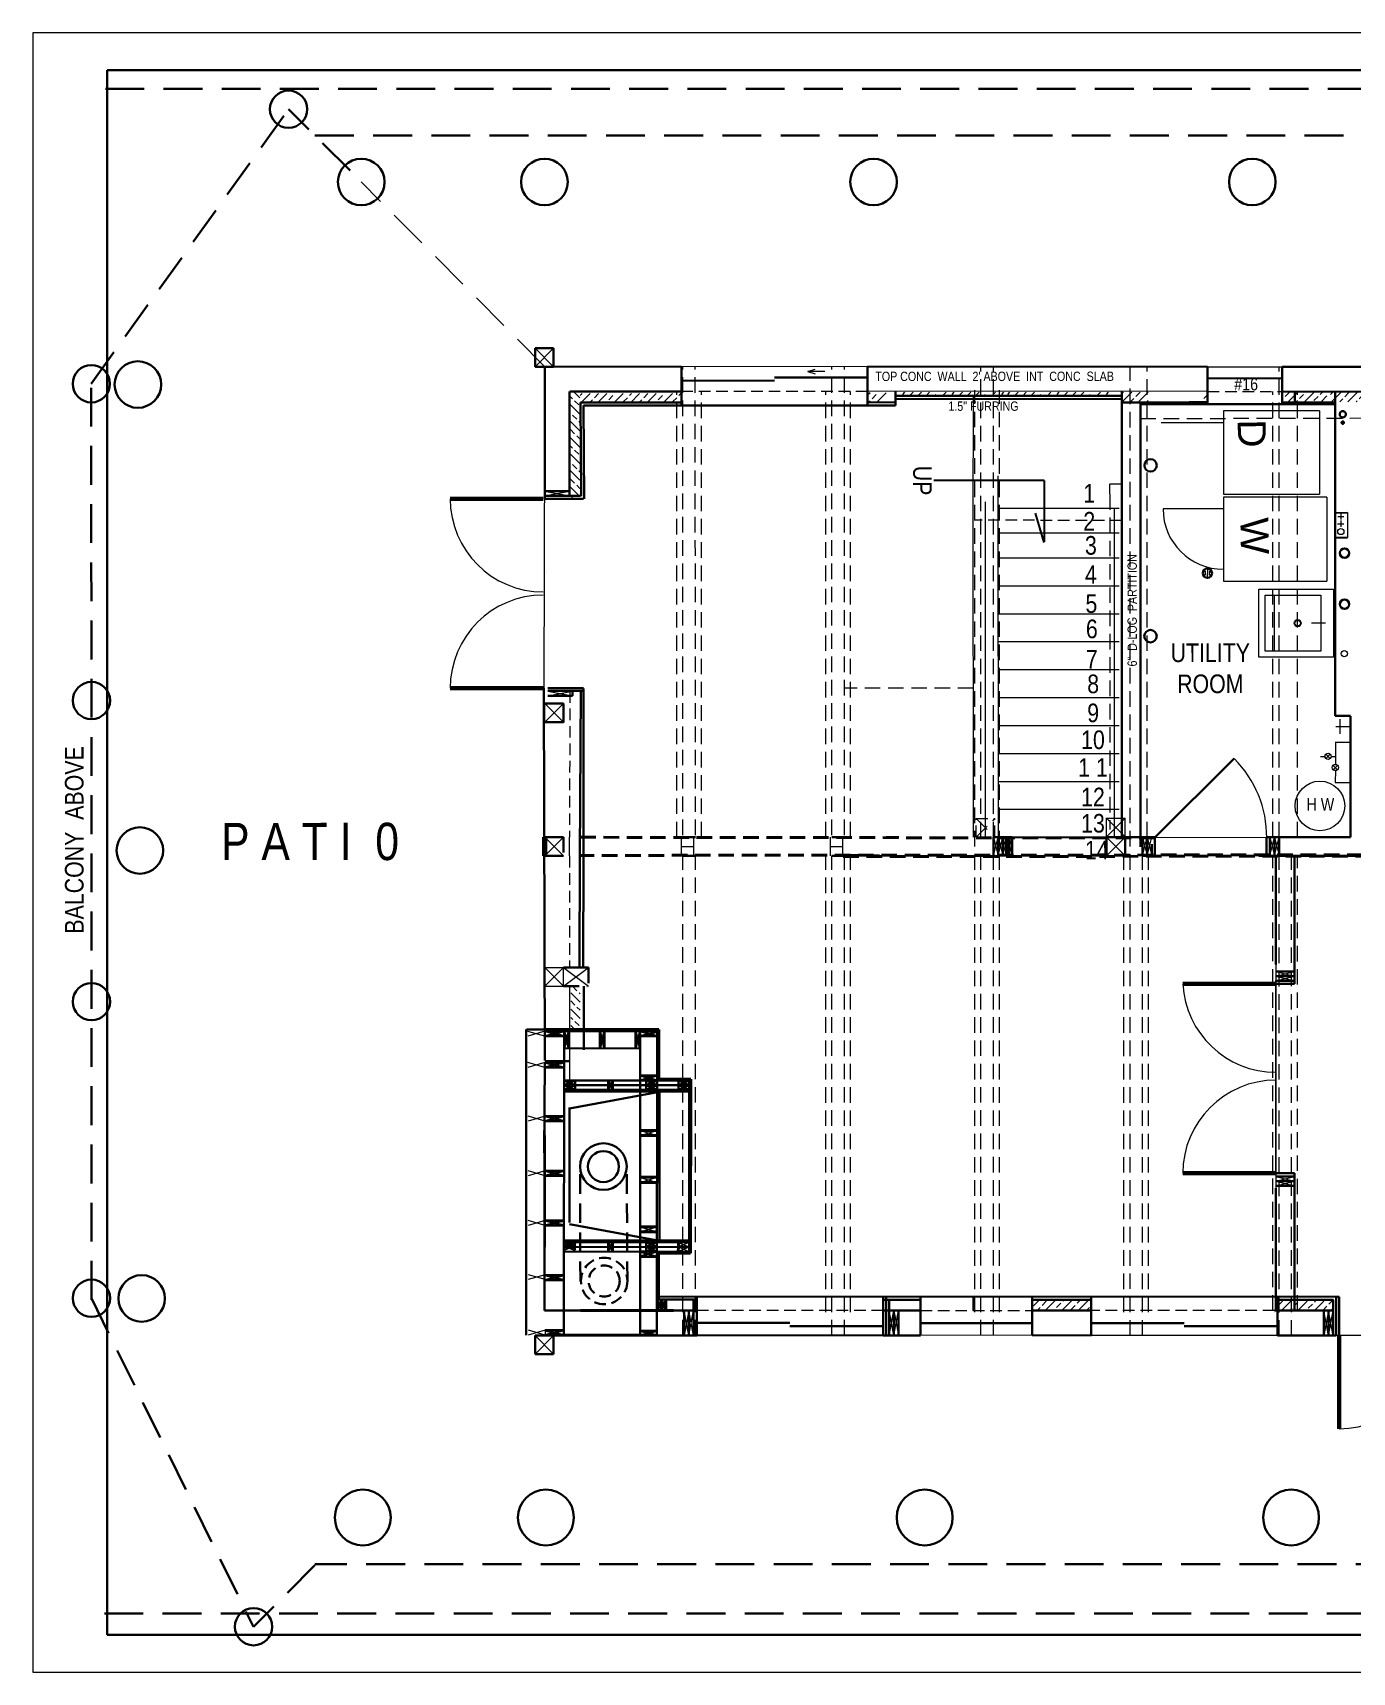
# Model space of a CAD drawing. Header units: inches. Extents: x -243 to 4698, y 287 to 1403.
# Drawn here: x -243 to 182, y 357 to 885 of the extents above; entities that cross this region are included whole.
import ezdxf

# ---------------------------------------------------------------- set-up
doc = ezdxf.new("R2010")
doc.units = ezdxf.units.IN
doc.header["$MEASUREMENT"] = 0
doc.linetypes.add('DASHDOT2', pattern=[0.5, 0.25, -0.125, 0, -0.125])
doc.linetypes.add('HIDDEN', pattern=[0.375, 0.25, -0.125])
for name, color, linetype, lineweight in [('APPLIANCES', 7, 'Continuous', 20), ('BUILT-INS', 36, 'Continuous', 25), ('DOORS', 7, 'Continuous', 60), ('EXISTING CEILING BEAMS', 255, 'HIDDEN', 20), ('FIREPLACE', 7, 'Continuous', 30), ('FLOOR BEAMS', 7, 'Continuous', 30), ('FLOOR JOIST', 7, 'Continuous', 20), ('NEW FOOTING', 6, 'Continuous', 30), ('NEW FRAMMING', 6, 'Continuous', 30), ('PLUMBING', 5, 'Continuous', 20), ('ROOF', 7, 'HIDDEN', 30), ('STAIRS', 7, 'Continuous', 20), ('WALL FRAMING', 7, 'Continuous', 30), ('WALLS', 7, 'Continuous', 30), ('WINDOWS', 5, 'Continuous', 30)]:
    doc.layers.add(name, color=color, linetype=linetype, lineweight=lineweight)
for name, color, linetype in [('LLPLUMBING', 102, 'Continuous'), ('TEXT', 7, 'Continuous'), ('TEXT80', 15, 'Continuous'), ('TITLE BLOCK', 7, 'Continuous')]:
    doc.layers.add(name, color=color, linetype=linetype)
doc.styles.add('ARCHENT', font='technical.ttf', dxfattribs={"height": 6})
doc.styles.add('L80', font='arial.ttf', dxfattribs={"height": 1.6})

msp = doc.modelspace()

# ---------------------------------------------------------------- hatches: boundary and pattern name
at = {"layer": 'NEW FOOTING', "linetype": 'Continuous', "lineweight": 9, "ltscale": 25}
h = msp.add_hatch(dxfattribs=at)
h.set_pattern_fill('ANSI33', color=256, scale=15, angle=90, style=0)
h.set_pattern_definition([(135, (1196.1344, -4202.763), (-2.6516504, -2.6516504), []), (135, (1196.1344, -4200.1112), (-2.6516504, -2.6516504), [1.875, -0.9375])])
h.paths.add_polyline_path([(-70.02, 735.25), (-67.02, 735.25), (-67.02, 769.25), (-70.02, 769.25)])
h = msp.add_hatch(dxfattribs=at)
h.set_pattern_fill('ANSI33', color=256, scale=15, style=0)
h.set_pattern_definition([(45, (-5004.9994, -497.4128), (-2.6516504, 2.6516504), []), (45, (-5002.3477, -497.4128), (-2.6516504, 2.6516504), [1.875, -0.9375])])
h.paths.add_polyline_path([(-34.32, 765.74), (-34.32, 768.74), (-66.98, 768.74), (-66.98, 765.74)])
h = msp.add_hatch(dxfattribs=at)
h.set_pattern_fill('ANSI33', color=256, scale=15, style=0)
h.set_pattern_definition([(45, (-4936.102, -497.0703), (-2.6516504, 2.6516504), []), (45, (-4933.4503, -497.0703), (-2.6516504, 2.6516504), [1.875, -0.9375])])
h.paths.add_polyline_path([(25.68, 769.09), (25.68, 766.09), (31.68, 766.09), (31.68, 769.09)])
h = msp.add_hatch(dxfattribs=at)
h.set_pattern_fill('ANSI33', color=256, scale=15, style=0)
h.set_pattern_definition([(45, (-4900.9976, -496.997), (-2.6516504, 2.6516504), []), (45, (-4898.346, -496.997), (-2.6516504, 2.6516504), [1.875, -0.9375])])
h.paths.add_polyline_path([(37.02, 768), (71.02, 768), (71.02, 769.16), (37.02, 769.16)])
h = msp.add_hatch(dxfattribs=at)
h.set_pattern_fill('ANSI33', color=256, scale=15, style=0)
h.set_pattern_definition([(45, (-4867.2175, -496.997), (-2.6516504, 2.6516504), []), (45, (-4864.5658, -496.997), (-2.6516504, 2.6516504), [1.875, -0.9375])])
h.paths.add_polyline_path([(70.8, 768), (104.8, 768), (104.8, 769.16), (70.8, 769.16)])
h = msp.add_hatch(dxfattribs=at)
h.set_pattern_fill('ANSI33', color=256, scale=15, style=0)
h.set_pattern_definition([(45, (-4830.5756, -496.997), (-2.6516504, 2.6516504), []), (45, (-4827.924, -496.997), (-2.6516504, 2.6516504), [1.875, -0.9375])])
h.paths.add_polyline_path([(116.29, 766.16), (116.29, 769.16), (107.44, 769.16), (107.44, 766.16)])
h = msp.add_hatch(dxfattribs=at)
h.set_pattern_fill('ANSI33', color=256, scale=15, style=0)
h.set_pattern_definition([(45, (-4804.9366, -493.893), (-2.6516504, 2.6516504), []), (45, (-4802.285, -493.893), (-2.6516504, 2.6516504), [1.875, -0.9375])])
h.paths.add_polyline_path([(135.19, 766.26), (135.18, 769.26), (133.94, 769.26), (133.94, 766.26)])
h = msp.add_hatch(dxfattribs=at)
h.set_pattern_fill('ANSI33', color=256, scale=15, style=0)
h.set_pattern_definition([(45, (-4798.455, -497.029), (-2.6516504, 2.6516504), []), (45, (-4795.8032, -497.029), (-2.6516504, 2.6516504), [1.875, -0.9375])])
h.paths.add_polyline_path([(159.18, 769.13), (159.19, 766.13), (173.56, 766.13), (173.56, 769.13)])
h = msp.add_hatch(dxfattribs=at)
h.set_pattern_fill('ANSI33', color=256, scale=15, style=0)
h.set_pattern_definition([(45, (-4763.2696, -497.0833), (-2.6516504, 2.6516504), []), (45, (-4760.618, -497.0833), (-2.6516504, 2.6516504), [1.875, -0.9375])])
h.paths.add_polyline_path([(192.68, 766.07), (192.68, 769.07), (174.75, 769.07), (174.75, 766.07)])
h = msp.add_hatch(dxfattribs=at)
h.set_pattern_fill('ANSI33', color=256, scale=15, angle=90, style=0)
h.set_pattern_definition([(135, (1196.2387, -4386.7756), (-2.6516504, -2.6516504), []), (135, (1196.2387, -4384.124), (-2.6516504, -2.6516504), [1.875, -0.9375])])
h.paths.add_polyline_path([(-66.92, 577.88), (-69.92, 577.88), (-69.92, 563.91), (-66.92, 563.91)])
h = msp.add_hatch(dxfattribs=at)
h.set_pattern_fill('ANSI33', color=256, scale=15, angle=180, style=0)
h.set_pattern_definition([(225, (5051.0982, 1739.9317), (2.6516504, -2.6516504), []), (225, (5048.4466, 1739.9317), (2.6516504, -2.6516504), [1.875, -0.9375])])
h.paths.add_polyline_path([(97.68, 473.77), (97.68, 476.77), (79.08, 476.77), (79.08, 473.77)])
h = msp.add_hatch(dxfattribs=at)
h.set_pattern_fill('ANSI33', color=256, scale=15, angle=180, style=0)
h.set_pattern_definition([(225, (5116.2373, 1739.6545), (2.6516504, -2.6516504), []), (225, (5113.5857, 1739.6545), (2.6516504, -2.6516504), [1.875, -0.9375])])
h.paths.add_polyline_path([(157.68, 476.5), (157.68, 473.5), (175.68, 473.5), (175.68, 476.5)])

# ---------------------------------------------------------------- linework, layer by layer
at = {"layer": 'APPLIANCES', "color": 7, "linetype": 'Continuous', "lineweight": 20, "ltscale": 20}
for p, q in [((171.27, 763.23), (140.26, 763.22)), ((140.27, 763.22), (140.27, 736.35)), ((171.27, 763.23), (171.27, 736.36)), ((140.27, 736.35), (171.27, 736.35)), ((173.58, 735.39), (140.27, 735.39)), ((140.27, 735.39), (140.27, 708.39)), ((173.58, 735.39), (173.58, 708.39)), ((140.27, 708.39), (173.58, 708.39))]:
    msp.add_line(p, q, dxfattribs=at)
at = {"layer": 'APPLIANCES', "color": 7, "linetype": 'Continuous', "lineweight": 9, "ltscale": 50}
for p, q in [((140.27, 759.36), (120.27, 759.36)), ((140.27, 731.61), (120.83, 731.61))]:
    msp.add_line(p, q, dxfattribs=at)
at = {"layer": 'BUILT-INS', "color": 7, "linetype": 'Continuous', "lineweight": 9, "ltscale": 50}
msp.add_arc((140.27, 731.61), 19.44, 180, 270, dxfattribs=at)
at = {"layer": 'DOORS', "color": 5, "linetype": 'Continuous', "ltscale": 15}
for p, q in [((-78.78, 734.87), (-108.78, 734.87)), ((-78.78, 673.87), (-108.78, 673.87)), ((177.58, 465.35), (177.58, 435.35))]:
    msp.add_line(p, q, dxfattribs=at)
at = {"layer": 'DOORS', "color": 7, "linetype": 'Continuous', "ltscale": 15}
for p, q in [((157.19, 578.64), (127.19, 578.64)), ((157.19, 517.64), (127.19, 517.64))]:
    msp.add_line(p, q, dxfattribs=at)
at = {"layer": 'DOORS', "color": 7, "linetype": 'Continuous', "lineweight": 9, "ltscale": 20}
for centre, start, end in [((-78.78, 734.87), 180, 270), ((-78.78, 673.87), 90, 180)]:
    msp.add_arc(centre, 30, start, end, dxfattribs=at)
at = {"layer": 'DOORS', "color": 7, "linetype": 'Continuous', "lineweight": 5, "ltscale": 15}
for centre, radius, start, end in [((118.24, 625.79), 36, 359.8226, 44.8543), ((157.22, 580.23), 30.07, 183.0412, 269.943), ((157.19, 517.64), 30, 90, 180), ((177.58, 465.35), 30, 270, 0)]:
    msp.add_arc(centre, radius, start, end, dxfattribs=at)
at = {"layer": 'EXISTING CEILING BEAMS', "color": 6, "linetype": 'Continuous', "lineweight": 9, "ltscale": 25}
for p, q in [((-31.88, 473.4), (-33.38, 465.4)), ((-31.88, 465.4), (-33.38, 473.4)), ((34.12, 473.4), (35.62, 465.4)), ((34.12, 465.4), (35.62, 473.4)), ((174.08, 473.35), (172.58, 465.35)), ((174.08, 465.35), (172.58, 473.35))]:
    msp.add_line(p, q, dxfattribs=at)
at = {"layer": 'FIREPLACE', "linetype": 'Continuous', "ltscale": 25}
for p, q in [((-70.35, 538.54), (-41.35, 543.91)), ((-41.35, 543.91), (-41.34, 495.91)), ((-70.34, 538.86), (-70.33, 501.78)), ((-70.34, 501.28), (-41.34, 495.91))]:
    msp.add_line(p, q, dxfattribs=at)
at = {"layer": 'FIREPLACE', "linetype": 'HIDDEN', "ltscale": 25}
msp.add_line((-51.68, 482.95), (-51.93, 519.81), dxfattribs=at)
at = {"layer": 'FIREPLACE', "linetype": 'Continuous', "ltscale": 15}
for radius in [7.5, 5]:
    msp.add_circle((-59.42, 519.81), radius, dxfattribs=at)
at = {"layer": 'FIREPLACE', "linetype": 'HIDDEN', "ltscale": 15}
for radius in [7.5, 5]:
    msp.add_circle((-59.18, 482.95), radius, dxfattribs=at)
at = {"layer": 'FLOOR BEAMS', "color": 7, "linetype": 'HIDDEN', "lineweight": 20, "ltscale": 20}
for p, q in [((-33.81, 626.53), (-33.82, 777.4)), ((-29.81, 626.53), (-29.82, 777.4)), ((14.19, 626.53), (14.19, 777.42)), ((18.19, 626.53), (18.19, 777.42)), ((110.19, 465.38), (110.21, 777.4)), ((115.68, 625.87), (115.68, 777.38)), ((158.19, 625.87), (158.19, 777.37)), ((59.76, 673.9), (18.11, 673.86)), ((66.19, 465.41), (66.19, 625.87)), ((-33.81, 465.42), (-33.81, 619.9)), ((-29.81, 465.42), (-29.81, 619.9)), ((14.19, 465.42), (14.19, 619.9)), ((18.19, 465.41), (18.19, 619.9)), ((62.19, 465.42), (62.19, 619.87)), ((114.19, 465.37), (114.19, 619.87)), ((158.19, 465.32), (158.19, 619.87)), ((162.19, 465.37), (162.19, 619.87))]:
    msp.add_line(p, q, dxfattribs=at)
at = {"layer": 'FLOOR BEAMS', "color": 6, "linetype": 'HIDDEN', "lineweight": 20, "ltscale": 20}
for p, q in [((-35.81, 625.87), (-35.81, 769.4)), ((-27.81, 625.87), (-27.81, 769.4)), ((12.19, 625.87), (12.19, 769.4)), ((20.19, 625.87), (20.19, 769.4)), ((60.19, 622.9), (60.19, 769.9)), ((68.19, 622.9), (68.19, 769.9)), ((156.19, 625.87), (156.19, 769.38)), ((164.19, 625.87), (164.19, 769.38)), ((12.19, 472.87), (12.19, 619.87)), ((20.19, 472.87), (20.19, 619.87)), ((60.19, 472.87), (60.19, 619.87)), ((68.19, 472.87), (68.19, 619.87)), ((108.19, 472.87), (108.19, 619.87)), ((116.19, 472.87), (116.19, 619.87)), ((156.19, 473.41), (156.19, 619.87)), ((164.19, 473.4), (164.19, 619.87))]:
    msp.add_line(p, q, dxfattribs=at)
at = {"layer": 'FLOOR BEAMS', "color": 7, "linetype": 'HIDDEN', "lineweight": 30, "ltscale": 20}
for p, q in [((-72.3, 668.9), (-72.3, 662.87)), ((-72.32, 625.9), (-72.32, 619.9))]:
    msp.add_line(p, q, dxfattribs=at)
at = {"layer": 'FLOOR BEAMS', "color": 7, "linetype": 'Continuous', "lineweight": 5, "ltscale": 20}
for p, q in [((-78.32, 619.9), (-72.32, 625.9)), ((-78.28, 625.9), (-72.32, 619.9))]:
    msp.add_line(p, q, dxfattribs=at)
at = {"layer": 'FLOOR BEAMS', "color": 6, "linetype": 'HIDDEN', "lineweight": 40, "ltscale": 20}
for p, q in [((-66.89, 625.85), (120.2, 625.63)), ((-67.38, 620.02), (307.77, 620.28)), ((17.85, 619.66), (393.68, 619.9))]:
    msp.add_line(p, q, dxfattribs=at)
at = {"layer": 'FLOOR BEAMS', "color": 7, "ltscale": 20}
for p, q in [((-33.81, 625.9), (-29.81, 625.9)), ((14.19, 625.9), (18.19, 625.9)), ((31.68, 625.9), (35.68, 625.9)), ((-33.81, 619.9), (-29.81, 619.9)), ((14.19, 619.9), (18.19, 619.9))]:
    msp.add_line(p, q, dxfattribs=at)
at = {"layer": 'FLOOR BEAMS', "lineweight": 9, "ltscale": 20}
for p, q in [((66.19, 619.9), (67.69, 625.9)), ((66.19, 625.9), (67.69, 619.9)), ((67.69, 619.9), (69.19, 625.9)), ((67.69, 625.9), (69.19, 619.9)), ((69.19, 619.9), (70.69, 625.9)), ((69.19, 625.9), (70.69, 619.9)), ((70.69, 619.9), (72.19, 625.9)), ((70.69, 625.9), (72.19, 619.9))]:
    msp.add_line(p, q, dxfattribs=at)
at = {"layer": 'FLOOR BEAMS', "ltscale": 20}
for p, q in [((66.19, 625.9), (70.69, 625.9)), ((70.69, 625.9), (72.19, 625.9)), ((59.99, 619.9), (64.49, 619.9)), ((70.69, 619.9), (72.19, 619.9))]:
    msp.add_line(p, q, dxfattribs=at)
at = {"layer": 'FLOOR BEAMS', "color": 6, "lineweight": 9, "ltscale": 20}
for p, q in [((114.18, 619.87), (115.68, 625.87)), ((114.18, 625.87), (115.68, 619.87)), ((115.68, 619.87), (117.18, 625.87)), ((115.68, 625.87), (117.18, 619.87)), ((155.18, 619.87), (156.68, 625.87)), ((155.18, 625.87), (156.68, 619.87)), ((156.68, 619.87), (158.18, 625.87)), ((156.68, 625.87), (158.18, 619.87))]:
    msp.add_line(p, q, dxfattribs=at)
at = {"layer": 'FLOOR BEAMS', "color": 6, "ltscale": 20}
for p, q in [((114.19, 619.9), (115.68, 619.87)), ((115.68, 619.87), (117.18, 619.87)), ((155.18, 619.87), (156.68, 619.87)), ((156.68, 619.87), (158.18, 619.87))]:
    msp.add_line(p, q, dxfattribs=at)
at = {"layer": 'FLOOR BEAMS', "color": 6, "linetype": 'Continuous', "lineweight": 5, "ltscale": 20}
for p, q in [((-72.27, 577.91), (-64.27, 583.91)), ((-72.26, 583.91), (-64.26, 577.88))]:
    msp.add_line(p, q, dxfattribs=at)
at = {"layer": 'FLOOR BEAMS', "color": 6, "linetype": 'HIDDEN', "lineweight": 30, "ltscale": 20}
msp.add_line((-64.26, 583.88), (-64.26, 577.88), dxfattribs=at)
at = {"layer": 'FLOOR JOIST', "color": 7, "linetype": 'Continuous', "lineweight": 9, "ltscale": 20}
for p, q in [((-34.32, 619.9), (-34.32, 625.9)), ((-30.32, 619.9), (-30.32, 625.9)), ((13.68, 619.9), (13.68, 625.9)), ((17.68, 619.9), (17.68, 625.9)), ((-34.32, 622.9), (-30.32, 622.9)), ((13.68, 622.9), (17.68, 622.9))]:
    msp.add_line(p, q, dxfattribs=at)
at = {"layer": 'FLOOR JOIST', "ltscale": 15}
msp.add_line((106.05, 625.9), (68.83, 625.9), dxfattribs=at)
at = {"layer": 'LLPLUMBING', "color": 3, "linetype": 'Continuous', "ltscale": 175}
for p, q in [((176.19, 730.37), (180.25, 730.42)), ((176.28, 722.38), (180.28, 722.42))]:
    msp.add_line(p, q, dxfattribs=at)
at = {"layer": 'LLPLUMBING', "color": 3, "linetype": 'Continuous', "lineweight": 9, "ltscale": 175}
for p, q in [((177.08, 729.16), (179.08, 729.16)), ((178.08, 730.16), (178.09, 728.16)), ((177.07, 726.84), (179.07, 726.84)), ((178.06, 727.84), (178.07, 725.84))]:
    msp.add_line(p, q, dxfattribs=at)
at = {"layer": 'LLPLUMBING', "color": 3, "linetype": 'Continuous', "lineweight": 20, "ltscale": 175}
msp.add_line((180.25, 730.42), (180.28, 722.41), dxfattribs=at)
at = {"layer": 'LLPLUMBING', "color": 3, "linetype": 'Continuous', "lineweight": 9, "ltscale": 175}
msp.add_circle((178.1, 724.32), 1, dxfattribs=at)
at = {"layer": 'NEW FOOTING', "color": 7, "linetype": 'Continuous', "lineweight": 40, "ltscale": 15}
for p, q in [((-41.62, 563.91), (-78.3, 563.91)), ((-31.28, 547.98), (-41.62, 547.98)), ((-31.36, 495.9), (-72.11, 495.94))]:
    msp.add_line(p, q, dxfattribs=at)
at = {"layer": 'NEW FOOTING', "color": 7, "linetype": 'Continuous', "lineweight": 40, "ltscale": 25}
for p, q in [((-41.62, 563.91), (-41.62, 547.98)), ((-41.7, 491.9), (-41.69, 476.93))]:
    msp.add_line(p, q, dxfattribs=at)
at = {"layer": 'NEW FOOTING', "ltscale": 15}
for p, q in [((-31.81, 492.39), (-31.78, 547.48)), ((-29.38, 465.4), (-29.38, 471.4)), ((31.62, 465.4), (31.62, 471.4)), ((176.58, 465.35), (176.58, 473.35))]:
    msp.add_line(p, q, dxfattribs=at)
at = {"layer": 'NEW FOOTING', "linetype": 'Continuous', "lineweight": 40, "ltscale": 15}
for p, q in [((-42.07, 529.8), (-47.55, 529.8)), ((-42.07, 531.44), (-47.54, 531.45)), ((-42.13, 514.7), (-47.62, 514.7)), ((-42.13, 516.34), (-47.6, 516.35)), ((-42.15, 498.74), (-47.64, 498.75)), ((-42.15, 500.39), (-47.62, 500.4)), ((-35.31, 493.9), (-31.81, 493.89)), ((-35.3, 492.4), (-35.29, 493.9)), ((-35.29, 493.9), (-35.29, 495.4)), ((-36.8, 473.45), (-66.85, 473.45)), ((-44.63, 465.45), (-78.17, 465.45)), ((-48.33, 465.47), (-72.91, 465.47))]:
    msp.add_line(p, q, dxfattribs=at)
at = {"layer": 'NEW FOOTING', "ltscale": 25}
for p, q in [((-29.38, 471.4), (-29.37, 475.81)), ((31.62, 471.4), (31.61, 475.9)), ((31.62, 471.4), (31.63, 475.69))]:
    msp.add_line(p, q, dxfattribs=at)
at = {"layer": 'NEW FOOTING', "color": 6, "ltscale": 15}
for p, q in [((-33.38, 473.4), (-33.38, 465.4)), ((-31.88, 471.4), (-31.88, 465.4)), ((-30.38, 474.9), (-30.38, 471.4)), ((-30.38, 471.4), (-30.38, 465.4)), ((32.62, 474.89), (32.62, 471.39)), ((32.62, 471.39), (32.62, 465.4)), ((34.12, 471.39), (34.12, 465.4)), ((35.62, 473.4), (35.62, 465.4)), ((172.58, 473.35), (172.58, 465.35)), ((174.08, 473.35), (174.08, 465.35))]:
    msp.add_line(p, q, dxfattribs=at)
at = {"layer": 'NEW FRAMMING', "color": 6, "linetype": 'Continuous', "lineweight": 30, "ltscale": 20}
for p, q in [((-78.3, 668.9), (-72.3, 668.9)), ((-78.3, 662.9), (-72.3, 662.9))]:
    msp.add_line(p, q, dxfattribs=at)
at = {"layer": 'NEW FRAMMING', "color": 6, "linetype": 'Continuous', "lineweight": 9, "ltscale": 20}
for p, q in [((102.62, 632.05), (108.62, 632.05)), ((102.62, 626.05), (108.62, 626.05)), ((-78.27, 583.91), (-72.27, 583.91)), ((-78.27, 577.91), (-72.27, 577.91))]:
    msp.add_line(p, q, dxfattribs=at)
at = {"layer": 'NEW FRAMMING', "linetype": 'Continuous', "lineweight": 9, "ltscale": 25}
for p, q in [((-78.32, 563.36), (-83.76, 561.81)), ((-78.31, 561.81), (-83.76, 563.34)), ((-78.3, 551.69), (-83.79, 553.33)), ((-78.31, 553.29), (-83.79, 551.68)), ((-78.15, 534.41), (-83.65, 536.05)), ((-78.16, 536.01), (-83.65, 534.4)), ((-47.55, 529.8), (-42.07, 531.44)), ((-47.55, 531.4), (-42.07, 529.8)), ((-78.16, 516.81), (-83.65, 518.45)), ((-78.16, 518.41), (-83.65, 516.8)), ((-47.62, 514.7), (-42.13, 516.34)), ((-47.62, 516.3), (-42.13, 514.7)), ((-78.16, 500.86), (-83.65, 502.46)), ((-78.16, 502.46), (-83.64, 500.81)), ((-47.64, 498.75), (-42.15, 500.39)), ((-47.64, 500.35), (-42.15, 498.74)), ((-78.17, 484.92), (-83.66, 483.43)), ((-78.17, 483.43), (-83.6, 484.91)), ((-78.18, 467.1), (-83.66, 465.46)), ((-78.16, 465.46), (-83.54, 467.1))]:
    msp.add_line(p, q, dxfattribs=at)
at = {"layer": 'NEW FRAMMING', "ltscale": 15}
for p, q in [((-42.14, 563.33), (-78.15, 563.41)), ((-72.07, 561.81), (-78.15, 561.81)), ((-72.07, 563.39), (-72.19, 465.45)), ((-70.57, 563.41), (-70.57, 557.9)), ((-60.57, 563.37), (-60.56, 557.81)), ((-59.07, 563.37), (-59.07, 557.81)), ((-49.07, 563.41), (-49.07, 557.85)), ((-42.14, 561.8), (-47.59, 561.8)), ((-47.58, 557.84), (-72.08, 557.9)), ((-72.26, 551.68), (-78.31, 551.69)), ((-72.26, 553.33), (-78.29, 553.34)), ((-42.15, 549.13), (-47.62, 549.13)), ((-31.78, 547.48), (-72.09, 547.48)), ((-31.78, 545.98), (-72.09, 545.98)), ((-31.78, 544.48), (-72.08, 544.48)), ((-31.78, 544.48), (-72.08, 544.48)), ((-72.07, 545.98), (-68.57, 545.98)), ((-68.57, 547.48), (-68.57, 544.48)), ((-57.86, 547.49), (-57.86, 544.48)), ((-56.36, 547.49), (-56.36, 544.48)), ((-42.15, 547.48), (-47.63, 547.49)), ((-45.63, 547.48), (-45.63, 545.98)), ((-45.63, 545.98), (-45.63, 544.48)), ((-35.28, 545.98), (-31.78, 545.98)), ((-35.27, 547.48), (-35.27, 545.98)), ((-35.27, 545.97), (-35.27, 544.48)), ((-72.13, 534.4), (-78.15, 534.41)), ((-72.13, 536.05), (-78.14, 536.06)), ((-72.13, 518.45), (-78.15, 518.46)), ((-72.13, 516.8), (-78.17, 516.81)), ((-72.15, 502.45), (-78.15, 502.46)), ((-72.15, 500.8), (-78.17, 500.81)), ((-31.8, 495.39), (-72.16, 495.43)), ((-31.81, 492.39), (-72.16, 492.43)), ((-31.81, 493.89), (-72.11, 493.94)), ((-72.1, 494.49), (-68.6, 494.49)), ((-68.6, 492.93), (-68.6, 495.93)), ((-57.88, 492.41), (-57.88, 495.42)), ((-56.38, 492.41), (-56.38, 495.42)), ((-42.18, 492.41), (-47.66, 492.41)), ((-45.66, 493.92), (-45.66, 495.41)), ((-45.66, 492.42), (-45.66, 493.91)), ((-42.18, 490.76), (-47.65, 490.76)), ((-72.17, 483.2), (-78.19, 483.21)), ((-72.13, 484.85), (-78.16, 484.86)), ((-42.19, 473.45), (-42.19, 476.96)), ((-40.69, 473.45), (-40.69, 476.96)), ((-39.19, 473.45), (-39.19, 476.96)), ((-72.16, 467.1), (-78.16, 467.1)), ((-42.19, 465.4), (-47.69, 465.41)), ((-42.19, 466.88), (-47.61, 466.88))]:
    msp.add_line(p, q, dxfattribs=at)
at = {"layer": 'NEW FRAMMING', "ltscale": 25}
for p, q in [((-78.15, 563.41), (-72.07, 561.81)), ((-78.15, 561.81), (-72.07, 563.4)), ((-72.07, 563.39), (-70.57, 557.82)), ((-70.57, 563.45), (-72.06, 557.9)), ((-60.57, 563.37), (-59.07, 557.81)), ((-59.07, 563.37), (-60.56, 557.81)), ((-49.07, 563.41), (-47.58, 557.84)), ((-47.57, 563.41), (-49.06, 557.85)), ((-47.61, 465.41), (-47.58, 563.34)), ((-47.59, 561.8), (-42.14, 563.22)), ((-47.58, 563.4), (-42.14, 561.8)), ((-42.19, 465.4), (-42.14, 563.33)), ((-78.31, 551.69), (-72.26, 553.33)), ((-78.31, 553.29), (-72.26, 551.68)), ((-47.63, 547.49), (-42.15, 549.13)), ((-68.57, 545.98), (-72.09, 547.48)), ((-68.57, 547.48), (-72.09, 545.98)), ((-68.57, 544.48), (-72.07, 545.98)), ((-68.57, 545.98), (-72.07, 544.48)), ((-56.36, 547.49), (-57.86, 544.48)), ((-57.86, 547.49), (-56.36, 544.48)), ((-47.63, 549.09), (-42.15, 547.48)), ((-42.15, 545.98), (-45.65, 547.48)), ((-42.15, 547.48), (-45.65, 545.98)), ((-42.15, 544.48), (-45.65, 545.98)), ((-42.15, 545.98), (-45.65, 544.48)), ((-31.78, 545.98), (-35.28, 547.48)), ((-31.78, 547.48), (-35.28, 545.98)), ((-31.78, 544.48), (-35.28, 545.98)), ((-31.78, 545.98), (-35.28, 544.48)), ((-78.15, 534.41), (-72.13, 536.05)), ((-78.15, 536.01), (-72.13, 534.4)), ((-78.17, 516.81), (-72.13, 518.45)), ((-78.17, 518.41), (-72.13, 516.8)), ((-78.17, 500.81), (-72.15, 502.45)), ((-78.17, 502.41), (-72.15, 500.8)), ((-68.6, 492.93), (-72.11, 494.44)), ((-68.6, 494.43), (-72.11, 492.94)), ((-68.6, 494.43), (-72.1, 495.94)), ((-68.6, 495.93), (-72.1, 494.44)), ((-56.38, 492.41), (-57.88, 495.42)), ((-57.88, 492.41), (-56.38, 495.42)), ((-47.66, 492.41), (-42.18, 490.76)), ((-47.66, 490.81), (-42.18, 492.41)), ((-42.17, 493.91), (-45.68, 492.41)), ((-42.17, 495.41), (-45.67, 493.91)), ((-42.17, 493.91), (-45.67, 495.41)), ((-42.18, 492.41), (-45.67, 493.91)), ((-78.19, 483.21), (-72.17, 484.85)), ((-78.19, 484.81), (-72.17, 483.2)), ((-40.69, 473.45), (-42.19, 476.96)), ((-42.19, 473.45), (-40.69, 476.96)), ((-39.19, 473.45), (-40.69, 476.96)), ((-40.69, 473.45), (-39.19, 476.96)), ((-78.18, 465.45), (-72.16, 467.1)), ((-78.18, 467.05), (-72.16, 465.45)), ((-47.62, 465.4), (-42.19, 466.88)), ((-47.62, 466.88), (-42.13, 465.4))]:
    msp.add_line(p, q, dxfattribs=at)
at = {"layer": 'NEW FRAMMING', "color": 7, "ltscale": 15}
msp.add_line((-31.78, 543.98), (-72.09, 543.98), dxfattribs=at)
at = {"layer": 'NEW FRAMMING', "color": 7, "linetype": 'Continuous', "lineweight": 40, "ltscale": 20}
for p in [(-31.28, 547.98), (-42.18, 491.9)]:
    msp.add_line(p, (-31.37, 491.89), dxfattribs=at)
at = {"layer": 'NEW FRAMMING', "color": 7, "linetype": 'HIDDEN', "ltscale": 25}
msp.add_line((-66.85, 482.94), (-66.93, 519.82), dxfattribs=at)
at = {"layer": 'PLUMBING', "color": 3, "linetype": 'Continuous', "lineweight": 20, "ltscale": 20}
for p, q in [((134.39, 711.63), (134.42, 710.24)), ((135.1, 712.03), (135.05, 709.74)), ((135.79, 711.6), (135.7, 710.22)), ((176.47, 661.54), (181.24, 661.49)), ((177.77, 663.91), (177.73, 659.13)), ((176.42, 656.58), (176.37, 651.8)), ((176.42, 656.52), (181.2, 656.47)), ((171.57, 651.89), (173.01, 651.88)), ((174.7, 652.62), (173.3, 651.25)), ((174.7, 652.62), (173.3, 651.25)), ((174.69, 651.25), (173.31, 652.65)), ((174.69, 651.25), (173.31, 652.65)), ((175, 651.86), (176.35, 651.84)), ((175, 651.86), (176.35, 651.84)), ((176.37, 651.82), (176.35, 649.28)), ((177.03, 648.99), (175.62, 647.62)), ((177.03, 648.99), (175.62, 647.62)), ((177.01, 647.62), (175.63, 649.02)), ((177.01, 647.62), (175.63, 649.02)), ((176.33, 647.32), (176.29, 643.54)), ((176.29, 643.54), (181.07, 643.49))]:
    msp.add_line(p, q, dxfattribs=at)
at = {"layer": 'PLUMBING', "color": 3, "linetype": 'Continuous', "lineweight": 30, "ltscale": 20}
msp.add_line((135.1, 710.91), (135.1, 710.91), dxfattribs=at)
msp.add_line((135.1, 710.91), (135.1, 710.91), dxfattribs=at)
at = {"layer": 'PLUMBING', "color": 3}
for p, q in [((151.68, 705.81), (175.68, 705.81)), ((151.68, 683.81), (151.68, 705.81)), ((153.68, 703.81), (171.68, 703.81)), ((153.68, 685.81), (153.68, 703.81)), ((156.68, 685.81), (156.68, 703.81)), ((171.68, 703.81), (171.68, 685.81)), ((175.68, 705.81), (175.68, 683.81)), ((175.68, 683.81), (151.68, 683.81)), ((171.68, 685.81), (153.68, 685.81))]:
    msp.add_line(p, q, dxfattribs=at)
at = {"layer": 'PLUMBING', "color": 3, "lineweight": 9}
msp.add_line((173.18, 694.81), (168.68, 694.81), dxfattribs=at)
at = {"layer": 'PLUMBING', "color": 3, "linetype": 'HIDDEN', "lineweight": 30, "ltscale": 25}
for centre, radius in [((178.72, 762.09), 1), ((178.72, 759.4), 0.375)]:
    msp.add_circle(centre, radius, dxfattribs=at)
at = {"layer": 'PLUMBING', "color": 3, "lineweight": 30, "ltscale": 15}
for centre in [(116.82, 745.63), (116.79, 690.63)]:
    msp.add_circle(centre, 2, dxfattribs=at)
at = {"layer": 'PLUMBING', "color": 3, "linetype": 'Continuous', "lineweight": 30, "ltscale": 15}
for centre in [(179.28, 717.39), (135.1, 710.91), (179.28, 700.9)]:
    msp.add_circle(centre, 1.5, dxfattribs=at)
at = {"layer": 'PLUMBING', "color": 3, "lineweight": -3}
msp.add_circle((164.18, 694.81), 1, dxfattribs=at)
at = {"layer": 'PLUMBING', "color": 3, "lineweight": 20, "ltscale": 15}
for centre in [(179.2, 684.99), (179.2, 684.99), (179.2, 684.99), (174, 651.93), (174, 651.93), (176.34, 648.32), (176.34, 648.32)]:
    msp.add_circle(centre, 1, dxfattribs=at)
at = {"layer": 'PLUMBING', "color": 3, "linetype": 'Continuous', "lineweight": 20, "ltscale": 15}
msp.add_circle((171.38, 635.95), 8, dxfattribs=at)
at = {"layer": 'ROOF', "linetype": 'HIDDEN', "ltscale": 50}
for p, q in [((-219.85, 866.9), (425.68, 866.9)), ((-220.15, 375.9), (425.68, 375.9))]:
    msp.add_line(p, q, dxfattribs=at)
at = {"layer": 'STAIRS', "linetype": 'Continuous', "lineweight": 20, "ltscale": 15}
for p, q in [((59.62, 768), (59.61, 727.92)), ((113.76, 626.29), (113.76, 747.67)), ((59.82, 625.89), (59.68, 742.3)), ((67.82, 625.9), (67.68, 742.31)), ((103.69, 736.44), (103.69, 739.67)), ((63.68, 625.9), (63.68, 733.9)), ((106.69, 731.76), (67.69, 731.76)), ((106.69, 723.76), (67.69, 723.76))]:
    msp.add_line(p, q, dxfattribs=at)
at = {"layer": 'STAIRS', "color": 7, "linetype": 'Continuous', "lineweight": 9, "ltscale": 20}
msp.add_line((103.75, 739.67), (107.75, 739.67), dxfattribs=at)
at = {"layer": 'STAIRS', "linetype": 'HIDDEN', "lineweight": 9, "ltscale": 20}
msp.add_line((103.69, 736.34), (103.69, 628.34), dxfattribs=at)
at = {"layer": 'STAIRS', "color": 6, "linetype": 'HIDDEN', "lineweight": 20, "ltscale": 15}
msp.add_line((107.6, 727.92), (60.28, 727.94), dxfattribs=at)
at = {"layer": 'STAIRS', "lineweight": 20, "ltscale": 15}
for p, q in [((106.69, 715.76), (67.69, 715.76)), ((106.69, 706.76), (67.69, 706.76)), ((106.69, 697.76), (67.73, 697.76)), ((106.69, 688.76), (67.69, 688.76)), ((106.69, 679.76), (67.69, 679.76)), ((106.69, 670.76), (67.69, 670.76)), ((106.69, 661.76), (67.69, 661.76)), ((106.69, 652.76), (67.69, 652.76)), ((106.69, 643.76), (67.69, 643.76)), ((106.69, 634.76), (67.69, 634.76))]:
    msp.add_line(p, q, dxfattribs=at)
at = {"layer": 'TEXT', "linetype": 'Continuous', "lineweight": 20, "ltscale": 15}
for p, q in [((6.42, 775.86), (8.78, 776.58)), ((6.42, 775.86), (8.78, 775.15)), ((11.94, 775.89), (6.46, 775.88))]:
    msp.add_line(p, q, dxfattribs=at)
at = {"layer": 'TEXT', "linetype": 'Continuous', "ltscale": 15}
for p, q in [((46.99, 740.82), (82.57, 740.82)), ((82.57, 740.71), (82.57, 720.96)), ((82.57, 720.74), (79.71, 730.21))]:
    msp.add_line(p, q, dxfattribs=at)
at = {"layer": 'TITLE BLOCK', "color": 7, "linetype": 'Continuous', "lineweight": 0, "ltscale": 0.5}
for p, q in [((572.77, 884.95), (-243.22, 884.95)), ((-243.22, 884.95), (-243.22, 356.95)), ((-243.22, 356.95), (572.77, 356.95))]:
    msp.add_line(p, q, dxfattribs=at)
at = {"layer": 'TITLE BLOCK', "color": 7, "linetype": 'Continuous', "lineweight": 30, "ltscale": 0.5}
for p, q in [((-219.22, 872.95), (-219.22, 368.95)), ((560.77, 872.95), (-219.22, 872.95)), ((-219.22, 368.95), (560.77, 368.95))]:
    msp.add_line(p, q, dxfattribs=at)
at = {"layer": 'WALL FRAMING', "linetype": 'HIDDEN', "ltscale": 50}
for p, q in [((-224.37, 771.91), (-160.83, 860.35)), ((-141.03, 840.55), (-160.83, 860.35)), ((-152.32, 851.9), (401.68, 851.9)), ((-224.32, 476.9), (-224.37, 771.91)), ((-224.32, 477.4), (-172.12, 371.6)), ((-152.32, 391.4), (-172.12, 371.6)), ((401.68, 391.77), (-152.32, 391.77))]:
    msp.add_line(p, q, dxfattribs=at)
at = {"layer": 'WALL FRAMING', "linetype": 'HIDDEN', "lineweight": 9, "ltscale": 50}
msp.add_line((-78.32, 777.4), (-137.42, 836.9), dxfattribs=at)
at = {"layer": 'WALL FRAMING', "ltscale": 15}
for p, q in [((-81.45, 777.4), (-81.45, 783.4)), ((-81.45, 777.4), (-81.45, 783.4)), ((-75.45, 777.4), (-75.45, 783.4)), ((-75.45, 777.4), (-81.45, 777.4)), ((-78.33, 734.72), (-78.32, 777.4)), ((-77.78, 777.43), (-34.32, 777.4)), ((25.68, 777.43), (135.18, 777.4)), ((135.18, 777.4), (135.19, 765.96)), ((135.18, 777.4), (135.19, 765.37)), ((159.18, 777.39), (192.68, 777.39)), ((159.18, 777.29), (159.19, 765.34)), ((-70.3, 735.94), (-70.32, 769.4)), ((-70.23, 769.43), (-34.32, 769.4)), ((-69.33, 672.87), (-69.33, 673)), ((66.19, 625.9), (66.19, 619.9)), ((67.69, 625.9), (67.69, 619.9)), ((69.19, 625.93), (69.19, 619.93)), ((106.69, 625.78), (69.32, 625.9)), ((72.19, 625.9), (72.19, 619.9)), ((-78.46, 524.24), (-78.31, 553.29)), ((-78.19, 553.77), (-70.35, 553.77)), ((-78.35, 473.4), (-78.35, 535.9)), ((157.68, 465.4), (157.68, 477.9)), ((-29.32, 473.4), (-78.35, 473.4)), ((42.68, 473.4), (30.68, 473.4)), ((78.68, 465.4), (78.68, 473.4)), ((97.68, 473.4), (78.68, 473.4)), ((97.68, 465.4), (97.68, 473.4)), ((175.58, 473.4), (156.68, 473.4)), ((156.68, 472.9), (156.68, 472.9)), ((-81.45, 459.4), (-81.45, 465.4)), ((-75.45, 465.4), (-81.45, 465.4)), ((-81.45, 459.4), (-81.45, 465.4)), ((-44.17, 465.45), (-78.17, 465.4)), ((-45.19, 465.4), (-78.17, 465.4)), ((-75.45, 459.4), (-75.45, 465.4)), ((42.68, 465.4), (30.68, 465.44)), ((97.68, 465.41), (78.68, 465.45)), ((176.59, 465.4), (157.68, 465.4)), ((-75.45, 459.4), (-81.45, 459.4))]:
    msp.add_line(p, q, dxfattribs=at)
at = {"layer": 'WALL FRAMING', "color": 7, "ltscale": 15}
for p, q in [((-75.45, 783.4), (-81.45, 783.4)), ((118.2, 625.77), (143.76, 651.18)), ((-78.28, 620.36), (-78.28, 625.86)), ((-29.32, 465.4), (-29.32, 473.4)), ((30.68, 465.4), (30.68, 473.4)), ((42.68, 465.4), (42.68, 473.4))]:
    msp.add_line(p, q, dxfattribs=at)
at = {"layer": 'WALL FRAMING', "lineweight": 9, "ltscale": 15}
for p, q in [((25.68, 777.43), (-34.32, 777.4)), ((135.19, 769.51), (25.68, 769.44)), ((157.19, 517.64), (157.19, 579.73)), ((30.68, 465.45), (-29.32, 465.45)), ((78.68, 465.45), (42.68, 465.4)), ((157.68, 465.4), (97.68, 465.41)), ((238.69, 465.4), (176.59, 465.4))]:
    msp.add_line(p, q, dxfattribs=at)
at = {"layer": 'WALL FRAMING', "lineweight": 20, "ltscale": 15}
msp.add_line((135.18, 777.4), (159.18, 777.39), dxfattribs=at)
at = {"layer": 'WALL FRAMING', "color": 6, "ltscale": 15}
for p, q in [((-66.82, 765.92), (-34.32, 765.92)), ((-66.64, 735.76), (-66.82, 765.92)), ((25.68, 765.91), (34.68, 765.94)), ((34.68, 768.01), (107.57, 768)), ((34.68, 767.01), (107.6, 767)), ((107.57, 765.9), (129.12, 765.9)), ((107.6, 769.57), (107.6, 625.92)), ((113.6, 765.9), (113.6, 625.43)), ((113.6, 765.9), (113.6, 622.78)), ((129.27, 765.97), (135.19, 765.96)), ((159.19, 765.93), (176.27, 765.9)), ((163.27, 769.42), (163.28, 765.34)), ((176.27, 769.4), (176.28, 664.92)), ((-65.66, 734.87), (-65.82, 764.92)), ((-65.82, 764.92), (25.72, 764.91)), ((25.72, 764.91), (34.68, 764.89)), ((113.6, 765.39), (176.27, 765.33)), ((-78.35, 737.37), (-70.35, 737.37)), ((-78.35, 735.87), (-66.85, 735.87)), ((-78.35, 734.87), (-65.85, 734.87)), ((-77.33, 673.87), (-69.33, 673.87)), ((-77.33, 673), (-65.83, 673)), ((-77.33, 671.37), (-69.33, 671.37)), ((-69.33, 673.87), (-65.8, 673.83)), ((-69.33, 671.37), (-69.33, 672.87)), ((-67.01, 619.87), (-66.73, 672.81)), ((-65.87, 619.87), (-65.8, 673.72)), ((181.2, 664.92), (176.28, 664.92)), ((181.2, 664.9), (181.2, 625.88)), ((118.2, 625.86), (102.66, 625.86)), ((114.18, 625.87), (114.18, 619.87)), ((115.68, 625.87), (115.68, 619.87)), ((118.2, 625.86), (118.2, 619.86)), ((181.2, 625.9), (154.18, 625.9)), ((154.18, 625.9), (154.18, 619.9)), ((155.18, 625.87), (155.18, 619.87)), ((156.68, 625.87), (156.68, 619.87)), ((158.18, 625.87), (158.18, 619.87)), ((-67.09, 583.89), (-67.01, 619.87)), ((-65.9, 583.89), (-65.87, 619.87)), ((156.68, 619.9), (151.7, 619.9)), ((210.68, 619.9), (156.68, 619.9)), ((-72.27, 583.9), (-64.26, 583.88)), ((157.19, 582.66), (163.19, 582.66)), ((157.19, 581.16), (163.19, 581.16)), ((-65.74, 557.45), (-65.77, 577.88)), ((157.19, 579.64), (163.19, 579.64)), ((157.19, 578.64), (163.19, 578.64)), ((157.19, 517.64), (163.19, 517.64)), ((157.19, 516.64), (163.19, 516.64)), ((157.19, 515.14), (163.19, 515.14)), ((157.19, 513.64), (163.19, 513.64)), ((176.68, 477.9), (-42.19, 477.94)), ((-29.81, 476.95), (-42.19, 476.96)), ((-30.38, 465.4), (-30.38, 476.9)), ((-29.38, 465.4), (-29.38, 477.9)), ((42.68, 476.91), (30.68, 476.92)), ((31.62, 473.4), (31.62, 477.9)), ((32.62, 465.4), (32.62, 476.9)), ((78.68, 473.4), (78.68, 477.92)), ((97.68, 476.9), (78.75, 476.9)), ((97.68, 473.4), (97.68, 477.92)), ((175.68, 476.9), (157.19, 476.9)), ((175.58, 465.35), (175.58, 476.9)), ((176.58, 477.9), (177.52, 477.9)), ((176.58, 473.35), (176.58, 477.9)), ((-31.88, 465.4), (-31.88, 473.4)), ((31.62, 465.4), (31.62, 473.4)), ((34.12, 465.4), (34.12, 473.4))]:
    msp.add_line(p, q, dxfattribs=at)
at = {"layer": 'WALL FRAMING', "linetype": 'HIDDEN', "lineweight": 9, "ltscale": 15}
for p, q in [((25.68, 769.44), (-34.32, 769.4)), ((30.68, 473.4), (-29.32, 473.4)), ((156.68, 473.4), (97.68, 473.4))]:
    msp.add_line(p, q, dxfattribs=at)
at = {"layer": 'WALL FRAMING', "color": 6, "ltscale": 20}
for p, q in [((25.68, 769.4), (25.68, 764.89)), ((34.68, 769.4), (34.68, 764.89)), ((-29.32, 473.4), (-29.32, 477.86)), ((30.68, 473.4), (30.68, 477.86)), ((42.68, 473.4), (42.68, 477.86)), ((59.83, 473.42), (59.83, 477.9)), ((157.68, 473.4), (157.68, 477.9)), ((177.52, 465.46), (177.52, 477.9)), ((97.68, 473.4), (97.68, 473.4)), ((109.68, 473.4), (109.68, 473.4))]:
    msp.add_line(p, q, dxfattribs=at)
at = {"layer": 'WALL FRAMING', "linetype": 'HIDDEN', "lineweight": 20, "ltscale": 15}
msp.add_line((135.19, 769.41), (159.19, 769.39), dxfattribs=at)
at = {"layer": 'WALL FRAMING', "lineweight": 30, "ltscale": 15}
for p, q in [((159.19, 769.39), (192.76, 769.28)), ((-29.32, 465.4), (-75.45, 465.4))]:
    msp.add_line(p, q, dxfattribs=at)
at = {"layer": 'WALL FRAMING', "color": 7, "linetype": 'HIDDEN', "lineweight": 9, "ltscale": 20}
msp.add_line((113.48, 760.71), (260.14, 761.09), dxfattribs=at)
at = {"layer": 'WALL FRAMING', "color": 7, "linetype": 'HIDDEN', "lineweight": 9, "ltscale": 50}
msp.add_line((176.28, 678.37), (176.28, 664.92), dxfattribs=at)
at = {"layer": 'WALL FRAMING', "color": 6, "linetype": 'Continuous', "lineweight": 9, "ltscale": 20}
for p, q in [((-78.3, 668.9), (-72.3, 662.9)), ((-78.3, 662.9), (-72.3, 668.9)), ((102.62, 632.05), (108.62, 626.05)), ((102.62, 626.05), (108.62, 632.05)), ((102.66, 625.93), (108.66, 619.93)), ((102.66, 619.93), (108.66, 625.93)), ((-78.27, 583.91), (-72.27, 577.91)), ((-78.27, 577.91), (-72.27, 583.91))]:
    msp.add_line(p, q, dxfattribs=at)
at = {"layer": 'WALL FRAMING', "color": 6, "linetype": 'Continuous', "lineweight": 9, "ltscale": 15}
for p, q in [((-78.3, 662.9), (-78.3, 668.9)), ((102.62, 626.08), (102.62, 632.08)), ((108.62, 626.05), (108.62, 632.05)), ((-70.32, 619.93), (-70.32, 625.93)), ((-72.27, 577.91), (-72.27, 583.91))]:
    msp.add_line(p, q, dxfattribs=at)
at = {"layer": 'WALL FRAMING', "color": 6, "lineweight": 30, "ltscale": 15}
msp.add_line((-72.3, 662.87), (-72.3, 668.9), dxfattribs=at)
at = {"layer": 'WALL FRAMING', "color": 6, "linetype": 'Continuous', "lineweight": 30, "ltscale": 15}
for p, q in [((-72.3, 662.9), (-72.3, 668.9)), ((102.66, 619.97), (102.66, 625.97)), ((108.66, 619.93), (108.66, 625.93))]:
    msp.add_line(p, q, dxfattribs=at)
at = {"layer": 'WALL FRAMING', "color": 6, "linetype": 'HIDDEN', "lineweight": 9, "ltscale": 15}
for p, q in [((60.68, 625.9), (60.68, 631.9)), ((60.68, 631.9), (66.68, 631.9)), ((66.68, 625.9), (66.68, 631.9)), ((60.68, 625.9), (66.68, 625.9))]:
    msp.add_line(p, q, dxfattribs=at)
at = {"layer": 'WALL FRAMING', "color": 6, "linetype": 'HIDDEN', "lineweight": 9, "ltscale": 20}
for p, q in [((60.68, 631.9), (66.68, 625.9)), ((60.68, 625.9), (66.68, 631.9))]:
    msp.add_line(p, q, dxfattribs=at)
at = {"layer": 'WALL FRAMING', "color": 7, "lineweight": 80, "ltscale": 15}
msp.add_line((-78.28, 619.9), (-78.28, 625.9), dxfattribs=at)
at = {"layer": 'WALL FRAMING', "lineweight": 80, "ltscale": 15}
msp.add_line((70.69, 625.9), (70.69, 619.9), dxfattribs=at)
at = {"layer": 'WALL FRAMING', "color": 6, "linetype": 'HIDDEN', "lineweight": 30, "ltscale": 15}
msp.add_line((117.18, 619.87), (117.18, 625.87), dxfattribs=at)
at = {"layer": 'WALL FRAMING', "color": 7, "linetype": 'HIDDEN', "lineweight": 30, "ltscale": 15}
for p, q in [((158.18, 619.87), (158.18, 625.87)), ((158.2, 619.86), (158.2, 625.86))]:
    msp.add_line(p, q, dxfattribs=at)
at = {"layer": 'WALL FRAMING', "color": 6, "linetype": 'HIDDEN', "lineweight": 30, "ltscale": 20}
for p, q in [((17.59, 620.08), (29.53, 620.03)), ((156.67, 619.9), (162.67, 619.9))]:
    msp.add_line(p, q, dxfattribs=at)
at = {"layer": 'WALL FRAMING', "lineweight": 9, "ltscale": 20}
msp.add_line((157.19, 584.9), (157.19, 512.9), dxfattribs=at)
at = {"layer": 'WALL FRAMING', "color": 6, "linetype": 'DASHDOT2', "lineweight": 30, "ltscale": 20}
msp.add_line((-72.26, 577.88), (-64.26, 577.88), dxfattribs=at)
at = {"layer": 'WALL FRAMING', "color": 6, "linetype": 'Continuous', "lineweight": 9, "ltscale": 25}
for p, q in [((-31.81, 493.89), (-35.31, 495.4)), ((-31.81, 495.39), (-35.31, 493.9)), ((-31.81, 492.39), (-35.31, 493.9)), ((-31.81, 493.89), (-35.31, 492.4))]:
    msp.add_line(p, q, dxfattribs=at)
at = {"layer": 'WALL FRAMING', "color": 7, "linetype": 'HIDDEN', "lineweight": 9, "ltscale": 15}
msp.add_line((42.68, 473.4), (78.68, 473.4), dxfattribs=at)
at = {"layer": 'WALL FRAMING', "color": 6, "linetype": 'Continuous', "lineweight": 20, "ltscale": 20}
msp.add_line((-78.18, 467.05), (-78.18, 465.46), dxfattribs=at)
at = {"layer": 'WALL FRAMING', "color": 6, "linetype": 'Continuous', "lineweight": 30, "ltscale": 25}
for p, q in [((-33.38, 465.4), (-30.38, 465.4)), ((35.62, 465.4), (32.62, 465.4)), ((173.58, 465.35), (176.58, 465.35))]:
    msp.add_line(p, q, dxfattribs=at)
at = {"layer": 'WALL FRAMING', "ltscale": 15}
for centre, radius in [((-160.83, 860.35), 6), ((-137.42, 836.9), 7.5), ((-78.42, 836.9), 7.5), ((27.58, 836.9), 7.5), ((149.58, 836.9), 7.5), ((-224.37, 771.91), 6), ((-209.35, 771.67), 7.5), ((-224.32, 669.9), 6), ((-208.73, 621.6), 7.5), ((-224.32, 572.9), 6), ((-224.32, 477.4), 6), ((-208.15, 477.32), 7.5), ((-136.94, 406.77), 9), ((-77.94, 406.77), 9), ((44.06, 406.77), 9), ((162.06, 406.77), 9), ((-172.12, 371.6), 6)]:
    msp.add_circle(centre, radius, dxfattribs=at)
at = {"layer": 'WALLS', "linetype": 'Continuous', "lineweight": 9, "ltscale": 15}
for p, q in [((-81.45, 783.4), (-75.45, 777.4)), ((-81.45, 777.4), (-75.45, 783.4)), ((115.73, 769.4), (115.73, 769.4)), ((-81.45, 465.4), (-75.45, 459.4)), ((-81.45, 459.4), (-75.45, 465.4))]:
    msp.add_line(p, q, dxfattribs=at)
at = {"layer": 'WALLS', "linetype": 'Continuous', "ltscale": 20}
for p, q in [((-34.32, 769.4), (-34.32, 777.4)), ((25.68, 769.43), (25.68, 777.43))]:
    msp.add_line(p, q, dxfattribs=at)
at = {"layer": 'WALLS', "linetype": 'HIDDEN', "lineweight": 9, "ltscale": 20}
for p, q in [((62.19, 625.87), (62.19, 777.39)), ((66.19, 625.87), (66.19, 777.39))]:
    msp.add_line(p, q, dxfattribs=at)
at = {"layer": 'WALLS', "color": 6, "linetype": 'Continuous', "ltscale": 20}
msp.add_line((-34.32, 764.92), (-34.32, 769.43), dxfattribs=at)
at = {"layer": 'WALLS', "color": 6, "lineweight": 9, "ltscale": 15}
msp.add_line((-78.37, 753.4), (-78.62, 673.73), dxfattribs=at)
at = {"layer": 'WALLS', "color": 6, "linetype": 'Continuous', "lineweight": 9, "ltscale": 20}
for p, q in [((-78.35, 737.37), (-70.35, 735.87)), ((-78.35, 735.87), (-70.35, 737.37)), ((-77.33, 671.37), (-69.33, 672.87)), ((-77.33, 672.87), (-69.33, 671.37)), ((157.19, 582.66), (163.19, 581.16)), ((157.19, 581.16), (163.19, 582.66)), ((157.19, 581.16), (163.19, 579.66)), ((157.19, 579.66), (163.19, 581.16)), ((157.19, 515.14), (163.19, 516.64)), ((157.19, 516.64), (163.19, 515.14)), ((157.19, 513.64), (163.19, 515.14)), ((157.19, 515.14), (163.19, 513.64)), ((-31.88, 465.4), (-30.38, 473.4)), ((-30.38, 465.4), (-31.88, 473.4)), ((34.12, 465.4), (32.62, 473.4)), ((32.62, 465.4), (34.12, 473.4)), ((174.08, 465.35), (175.58, 473.35)), ((175.58, 465.35), (174.08, 473.35))]:
    msp.add_line(p, q, dxfattribs=at)
at = {"layer": 'WALLS', "linetype": 'Continuous', "lineweight": 9, "ltscale": 20}
for p, q in [((105.19, 626.05), (105.19, 731.76)), ((-77.77, 711.45), (-77.77, 711.45)), ((-77.77, 711.45), (-77.77, 711.45)), ((118.2, 625.77), (154.18, 625.9))]:
    msp.add_line(p, q, dxfattribs=at)
at = {"layer": 'WALLS', "lineweight": 30, "ltscale": 15}
msp.add_line((-78.62, 673.86), (-78.32, 553.95), dxfattribs=at)
at = {"layer": 'WALLS', "linetype": 'HIDDEN', "lineweight": 20, "ltscale": 15}
for p, q in [((-70.26, 672.94), (-70.32, 625.9)), ((-70.32, 619.87), (-70.32, 583.89))]:
    msp.add_line(p, q, dxfattribs=at)
at = {"layer": 'WALLS', "color": 7, "ltscale": 15}
for p, q in [((-78.28, 625.9), (-72.32, 625.9)), ((-78.32, 619.9), (-72.32, 619.9))]:
    msp.add_line(p, q, dxfattribs=at)
at = {"layer": 'WALLS', "ltscale": 15}
for p, q in [((71.18, 625.93), (71.68, 625.93)), ((-78.28, 563.92), (-84.15, 563.92))]:
    msp.add_line(p, q, dxfattribs=at)
at = {"layer": 'WALLS', "color": 6, "linetype": 'Continuous', "ltscale": 15}
for p, q in [((157.19, 619.9), (157.19, 584.9)), ((163.19, 619.9), (163.19, 578.64)), ((163.19, 517.64), (163.19, 473.4)), ((157.19, 512.9), (157.19, 473.4))]:
    msp.add_line(p, q, dxfattribs=at)
at = {"layer": 'WALLS', "lineweight": 9, "ltscale": 15}
for p, q in [((-70.32, 577.88), (-70.32, 546.16)), ((-78.19, 529.82), (-78.19, 493.82))]:
    msp.add_line(p, q, dxfattribs=at)
at = {"layer": 'WALLS', "linetype": 'Continuous', "lineweight": 30, "ltscale": 25}
msp.add_line((-84.27, 563.92), (-84.27, 465.46), dxfattribs=at)
at = {"layer": 'WALLS', "color": 6, "lineweight": 20, "ltscale": 15}
msp.add_line((-30.38, 465.4), (32.62, 465.4), dxfattribs=at)
at = {"layer": 'WINDOWS', "ltscale": 15}
for p, q in [((-34.32, 772.91), (-4.32, 772.92)), ((-4.32, 773.92), (25.68, 773.93)), ((135.18, 773.66), (159.18, 773.71))]:
    msp.add_line(p, q, dxfattribs=at)
at = {"layer": 'WINDOWS', "color": 5, "ltscale": 15}
for p, q in [((-29.32, 469.45), (0.62, 469.45)), ((0.62, 468.45), (30.68, 468.45)), ((42.68, 469.4), (78.68, 469.4)), ((97.68, 469.4), (127.62, 469.4)), ((127.62, 468.4), (157.68, 468.4))]:
    msp.add_line(p, q, dxfattribs=at)

# ---------------------------------------------------------------- texts
at = {"layer": 'TEXT80', "width": 360.0625, "attachment_point": 5, "style": 'ARCHENT'}
for s, insert, char_height, rotation in [("{\\C7;TOP CONC  WALL  2' ABOVE  INT  CONC  SLAB }", (66.57, 774.29), 3, 0.0328), ('{\\C7;UP}', (43.29, 740.74), 6, 270.0328), ('{\\C7;1}', (97.06, 736.64), 6, 0.0328), ('{\\C7;2}', (97.06, 727.63), 6, 0.0328), ('{\\C7;3}', (97.59, 719.83), 6, 0.0328), ('{\\C7;4}', (97.59, 710.49), 6, 0.0328), ('{\\C7;5}', (97.75, 701.08), 6, 0.0328), ('{\\C7;6}', (97.89, 692.93), 6, 0.0328), ('{\\C7;UTILITY\\PROOM}', (136.05, 680.24), 6, 0.0328), ('{\\C7;7}', (97.89, 683.21), 6, 0.0328), ('{\\C7;8}', (98.32, 675.22), 6, 0.0328), ('{\\C7;9}', (98.32, 665.88), 6, 0.0328), ('{\\C7;10}', (98.26, 657.22), 6, 0.0328), ('{\\C7;1 1}', (98.26, 648.33), 6, 0.0328), ('{\\C7;12}', (98.26, 638.82), 6, 0.0328), ('{\\C3;H W}', (171.51, 636.47), 4, 0.0328), ('{\\C7;P A T I  0}', (-153.91, 624.42), 12, 0.0328), ('{\\C7;13}', (98.26, 630.33), 6, 0.0328), ('{\\C7;14}', (99.48, 621.71), 6, 0.0328)]:
    msp.add_mtext(s, dxfattribs=dict(at, insert=insert, char_height=char_height, rotation=rotation))
at = {"layer": 'TEXT80', "color": 7, "linetype": 'Continuous', "lineweight": 40, "insert": (147.6, 771.76), "char_height": 4, "width": 360.0625, "attachment_point": 5, "rotation": 0.0328, "style": 'ARCHENT'}
msp.add_mtext('#16', dxfattribs=at)
at = {"layer": 'TEXT80', "color": 3, "width": 360.0625, "attachment_point": 5, "style": 'ARCHENT'}
for s, insert, char_height, rotation in [('\\A1;\\P{\\C6;1.5" FURRING}', (63, 767.19), 3, 0.0328), ('{\\C7;BALCONY  ABOVE}', (-229.82, 625), 6, 90.0328)]:
    msp.add_mtext(s, dxfattribs=dict(at, insert=insert, char_height=char_height, rotation=rotation))
at = {"layer": 'TEXT80', "color": 7, "char_height": 9, "width": 360.0625, "attachment_point": 5, "rotation": 271.089, "style": 'L80'}
for s, insert in [('D', (149.44, 755.9)), ('W', (150.33, 722.94))]:
    msp.add_mtext(s, dxfattribs=dict(at, insert=insert))
at = {"layer": 'TEXT80', "color": 6, "insert": (110.91, 698.95), "char_height": 3, "width": 360.0625, "attachment_point": 5, "rotation": 90.0328, "style": 'ARCHENT'}
msp.add_mtext('\\A1;6"  D-LOG  PARTITION', dxfattribs=at)

doc.saveas('drawing.dxf')
